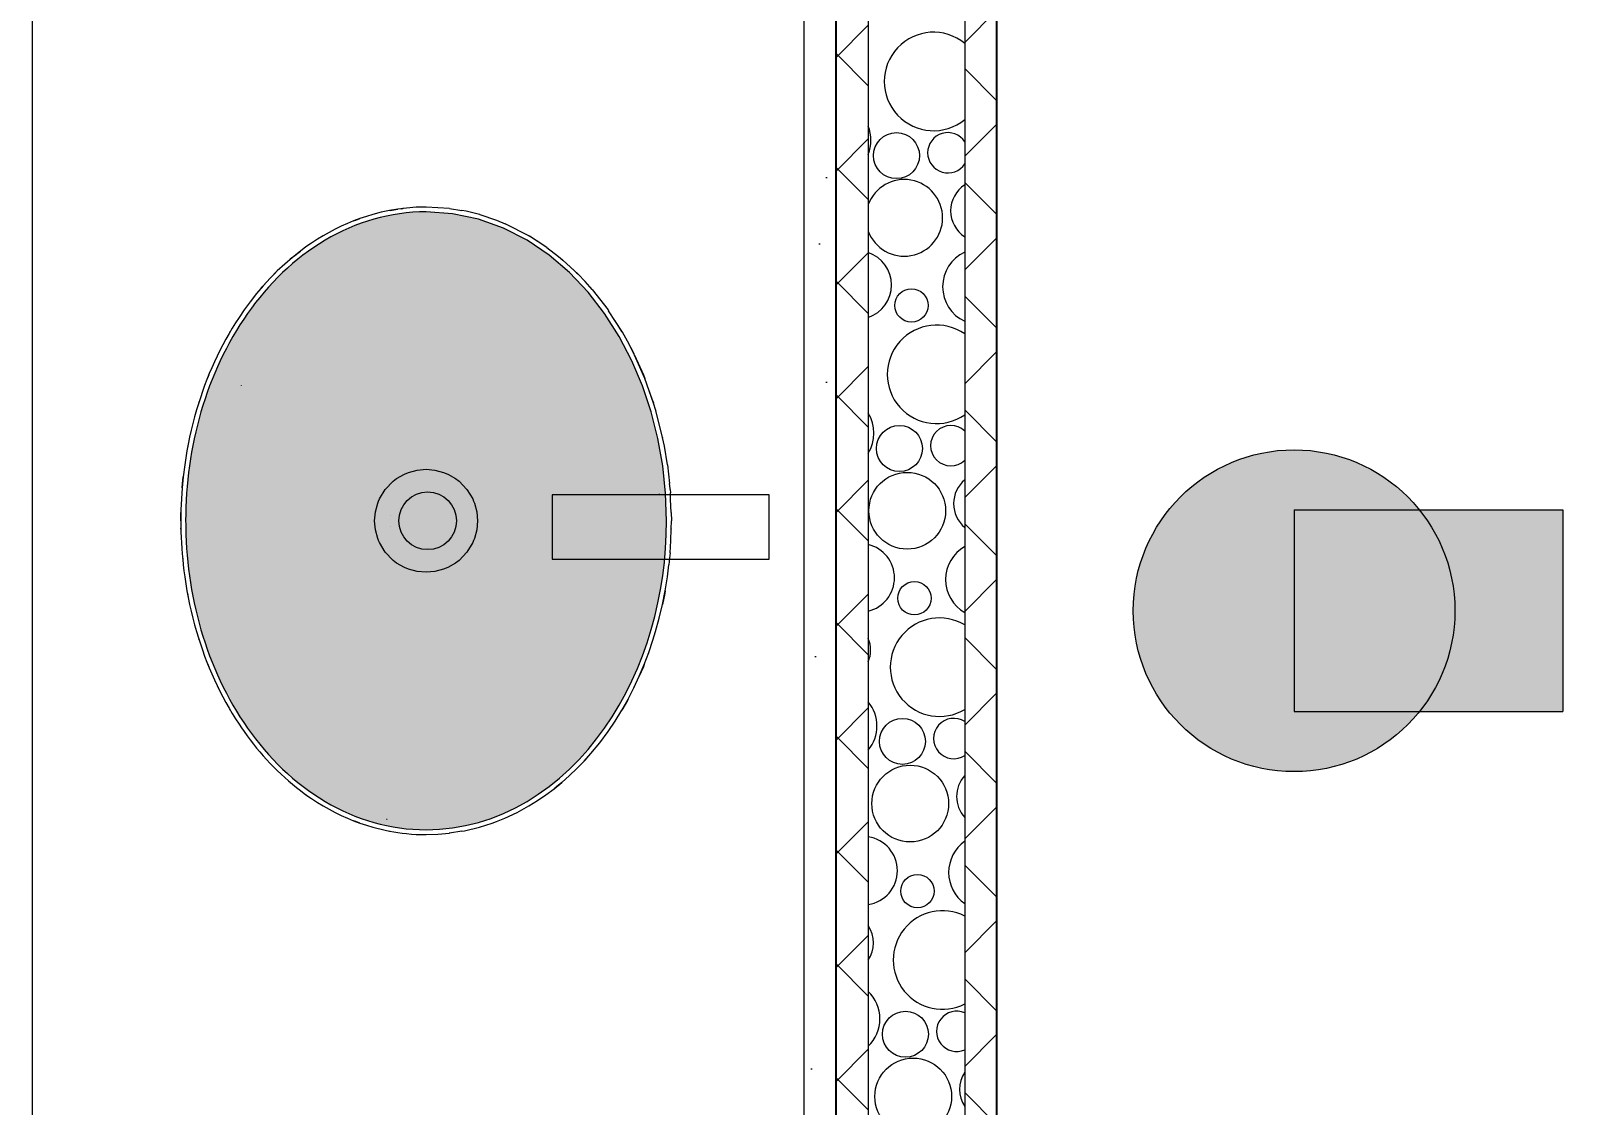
# Model space of a CAD drawing. Header units: metres. Extents: x -1783 to 21505, y -57 to 13660.
# Drawn here: x 12188.8 to 12284.9, y 12665 to 12731.7 of the extents above; entities that cross this region are included whole.
import ezdxf

# ---------------------------------------------------------------- set-up
doc = ezdxf.new("R2010")
doc.units = ezdxf.units.M
doc.header["$MEASUREMENT"] = 0
for name, color, linetype, lineweight in [('Bombeiro', 1, 'Continuous', 0), ('LOUCAS-METAIS.ARQ_Caneta_No__96', 252, 'Continuous', 0), ('PAREDE CONSTRUIR_Caneta_No__241', 7, 'Continuous', 13), ('PAREDE CONSTRUIR_Caneta_No__83', 84, 'Continuous', 0), ('PAREDE CONSTRUIR_Caneta_No__96', 252, 'Continuous', 0)]:
    doc.layers.add(name, color=color, linetype=linetype, lineweight=lineweight)
for name, color, linetype in [('cotas', 7, 'Continuous'), ('COTAS EXECUTIVO.EXEC', 7, 'Continuous'), ('PAREDE CONSTRUIR', 7, 'Continuous')]:
    doc.layers.add(name, color=color, linetype=linetype)
for name, color, linetype, lineweight, true_color in [('LOUCAS-METAIS.ARQ_Caneta_No__13', 7, 'Continuous', 0, 0xaaaaaa), ('LOUCAS-METAIS.ARQ_Caneta_No__16', 7, 'Continuous', 0, 0xc9c9c9), ('LOUCAS-METAIS.ARQ_Caneta_No__19', 7, 'Continuous', 0, 0xe9e9e9)]:
    doc.layers.add(name, color=color, linetype=linetype, lineweight=lineweight, true_color=true_color)
doc.styles.add('R80', font='romans.shx', dxfattribs={"height": 10})
doc.dimstyles.new('1-50', dxfattribs={"dimtxt": 10, "dimasz": 5, "dimexe": 10, "dimexo": 10, "dimgap": 3, "dimtad": 1, "dimdec": 1, "dimrnd": 1, "dimdsep": 46, "dimtxsty": 'R80', "dimblk": 'DOT', "dimcen": 0, "dimclrd": 252, "dimclre": 252, "dimclrt": 252, "dimadec": 0, "dimazin": 0, "dimtfac": 1, "dimtdec": 1, "dimtix": 1, "dimtmove": 2, "dimatfit": 3, "dimldrblk": 'DOT', "dimfxl": 1, "dimtolj": 1, "dimarcsym": 0})
pattern_1 = [(45, (18585.2446, 16071.2687), (-3.535534, 3.535534), []), (135, (18585.2446, 16071.2687), (3.535534, 3.535534), [])]

# ---------------------------------------------------------------- blocks, each defined once
blk = doc.blocks.new('_Dot')
at = {"color": 0, "linetype": 'ByBlock', "lineweight": -2}
blk.add_line((-0.5, 0), (-1, 0), dxfattribs=at)
at = {"color": 0, "linetype": 'ByBlock', "const_width": 0.5}
blk.add_lwpolyline([(-0.25, 0, 1), (0.25, 0, 1)], format="xyb", close=True, dxfattribs=at)
blk = doc.blocks.new('*D7198')
at = {"layer": 'COTAS EXECUTIVO.EXEC', "color": 252, "lineweight": -2, "transparency": 16777216}
for p, q in [((12086.345, 12791.299), (11880.679, 12791.299)), ((11890.679, 12786.299), (11890.679, 12608.207)), ((11890.679, 12425.893), (11890.679, 12576.493)), ((12711.345, 12420.893), (11880.679, 12420.893))]:
    blk.add_line(p, q, dxfattribs=at)
at = {"layer": 'COTAS EXECUTIVO.EXEC', "color": 252, "lineweight": -2, "transparency": 16777216, "xscale": 5, "yscale": 5, "zscale": 5}
for p, rotation in [((11890.679, 12791.299), 90), ((11890.679, 12420.893), 270)]:
    blk.add_blockref('_Dot', p, dxfattribs=dict(at, rotation=rotation))
at = {"layer": 'COTAS EXECUTIVO.EXEC', "color": 252, "transparency": 16777216, "insert": (11890.679, 12592.35), "char_height": 10, "attachment_point": 5, "rotation": 90, "style": 'R80'}
blk.add_mtext('\\A1;370', dxfattribs=at)
blk = doc.blocks.new('*D7251')
at = {"layer": 'COTAS EXECUTIVO.EXEC', "color": 252, "lineweight": -2, "transparency": 16777216}
for p, q in [((12043.841, 12821.299), (12043.841, 12855.05)), ((12238.848, 12510.893), (12238.848, 12855.05)), ((12048.841, 12845.05), (12125.802, 12845.05)), ((12233.848, 12845.05), (12156.087, 12845.05))]:
    blk.add_line(p, q, dxfattribs=at)
at = {"layer": 'COTAS EXECUTIVO.EXEC', "color": 252, "lineweight": -2, "transparency": 16777216, "xscale": 5, "yscale": 5, "zscale": 5, "rotation": 180}
blk.add_blockref('_Dot', (12043.841, 12845.05), dxfattribs=at)
at = {"layer": 'COTAS EXECUTIVO.EXEC', "color": 252, "lineweight": -2, "transparency": 16777216, "xscale": 5, "yscale": 5, "zscale": 5}
blk.add_blockref('_Dot', (12238.848, 12845.05), dxfattribs=at)
at = {"layer": 'COTAS EXECUTIVO.EXEC', "color": 252, "transparency": 16777216, "insert": (12140.944, 12845.05), "char_height": 10, "attachment_point": 5, "style": 'R80'}
blk.add_mtext('\\A1;195', dxfattribs=at)
blk = doc.blocks.new('*D7442')
at = {"layer": 'COTAS EXECUTIVO.EXEC', "color": 252, "lineweight": -2, "transparency": 16777216}
for p, q in [((11933.841, 12524.251), (11933.841, 12885.482)), ((12238.848, 12510.893), (12238.848, 12885.482)), ((11938.841, 12875.482), (12056.741, 12875.482)), ((12233.848, 12875.482), (12088.456, 12875.482))]:
    blk.add_line(p, q, dxfattribs=at)
at = {"layer": 'COTAS EXECUTIVO.EXEC', "color": 252, "lineweight": -2, "transparency": 16777216, "xscale": 5, "yscale": 5, "zscale": 5, "rotation": 180}
blk.add_blockref('_Dot', (11933.841, 12875.482), dxfattribs=at)
at = {"layer": 'COTAS EXECUTIVO.EXEC', "color": 252, "lineweight": -2, "transparency": 16777216, "xscale": 5, "yscale": 5, "zscale": 5}
blk.add_blockref('_Dot', (12238.848, 12875.482), dxfattribs=at)
at = {"layer": 'COTAS EXECUTIVO.EXEC', "color": 252, "transparency": 16777216, "insert": (12072.598, 12875.482), "char_height": 10, "attachment_point": 5, "style": 'R80'}
blk.add_mtext('\\A1;305', dxfattribs=at)
blk = doc.blocks.new('*D7443')
at = {"layer": 'COTAS EXECUTIVO.EXEC', "color": 252, "lineweight": -2, "transparency": 16777216}
for p, q in [((12238.848, 12510.893), (12238.848, 12885.482)), ((12248.848, 12505.893), (12248.848, 12885.482)), ((12233.848, 12875.482), (12228.848, 12875.482)), ((12238.848, 12875.482), (12248.848, 12875.482)), ((12253.848, 12875.482), (12258.848, 12875.482))]:
    blk.add_line(p, q, dxfattribs=at)
at = {"layer": 'COTAS EXECUTIVO.EXEC', "color": 252, "lineweight": -2, "transparency": 16777216, "xscale": 5, "yscale": 5, "zscale": 5}
blk.add_blockref('_Dot', (12238.848, 12875.482), dxfattribs=at)
at = {"layer": 'COTAS EXECUTIVO.EXEC', "color": 252, "lineweight": -2, "transparency": 16777216, "xscale": 5, "yscale": 5, "zscale": 5, "rotation": 180}
blk.add_blockref('_Dot', (12248.848, 12875.482), dxfattribs=at)
at = {"layer": 'COTAS EXECUTIVO.EXEC', "color": 252, "transparency": 16777216, "insert": (12221.127, 12875.482), "char_height": 10, "attachment_point": 5, "style": 'R80'}
blk.add_mtext('\\A1;10', dxfattribs=at)
blk = doc.blocks.new('*D7444')
at = {"layer": 'COTAS EXECUTIVO.EXEC', "color": 252, "lineweight": -2, "transparency": 16777216}
for p, q in [((12248.848, 12505.893), (12248.848, 12885.482)), ((12698.873, 12801.299), (12698.873, 12885.482)), ((12253.848, 12875.482), (12476.863, 12875.482)), ((12693.873, 12875.482), (12508.578, 12875.482))]:
    blk.add_line(p, q, dxfattribs=at)
at = {"layer": 'COTAS EXECUTIVO.EXEC', "color": 252, "lineweight": -2, "transparency": 16777216, "xscale": 5, "yscale": 5, "zscale": 5, "rotation": 180}
blk.add_blockref('_Dot', (12248.848, 12875.482), dxfattribs=at)
at = {"layer": 'COTAS EXECUTIVO.EXEC', "color": 252, "lineweight": -2, "transparency": 16777216, "xscale": 5, "yscale": 5, "zscale": 5}
blk.add_blockref('_Dot', (12698.873, 12875.482), dxfattribs=at)
at = {"layer": 'COTAS EXECUTIVO.EXEC', "color": 252, "transparency": 16777216, "insert": (12492.721, 12875.482), "char_height": 10, "attachment_point": 5, "style": 'R80'}
blk.add_mtext('\\A1;450', dxfattribs=at)
blk = doc.blocks.new('*X92')
at = {"layer": 'PAREDE CONSTRUIR_Caneta_No__96', "color": 252, "linetype": 'Continuous', "lineweight": 0}
for centre, radius in [((-63.42642, -33.47301), 0.01429), ((-63.41713, -33.56608), 0.01034), ((-63.42456, -33.655), 0.01429), ((-63.41973, -33.69368), 0.02385), ((-63.41528, -33.74808), 0.01034), ((-63.42271, -33.837), 0.01429), ((-63.41788, -33.87567), 0.02385), ((-63.41342, -33.93007), 0.01034), ((-63.42086, -34.019), 0.01429), ((-63.41602, -34.05767), 0.02385)]:
    blk.add_circle(centre, radius, dxfattribs=at)
for centre, radius, start, end in [((-63.40337, -33.42691), 0.03061, 50.66247, 309.33753), ((-63.46593, -33.46345), 0.02365, 338.21323, 21.78677), ((-63.3945, -33.47124), 0.01254, 32.81653, 327.18347), ((-63.42159, -33.51168), 0.02385, 200.2313, 159.7687), ((-63.37357, -33.50727), 0.01918, 122.83468, 237.16532), ((-63.45082, -33.55337), 0.02128, 288.78018, 71.21982), ((-63.37408, -33.55445), 0.02365, 114.7119, 245.2881), ((-63.40151, -33.60891), 0.03061, 55.01805, 304.98195), ((-63.46408, -33.64545), 0.02365, 328.23357, 31.76643), ((-63.39265, -33.65323), 0.01254, 46.16837, 313.83163), ((-63.37171, -33.68927), 0.01918, 129.70848, 230.29152), ((-63.44896, -33.73537), 0.02128, 283.58017, 76.41983), ((-63.37222, -33.73645), 0.02365, 119.76383, 240.23617), ((-63.39966, -33.7909), 0.03061, 59.15289, 300.84711), ((-63.46171, -33.78027), 0.01918, 337.73387, 22.26613), ((-63.46222, -33.82745), 0.02365, 320.5186, 39.4814), ((-63.3908, -33.83523), 0.01254, 56.99769, 303.00231), ((-63.36986, -33.87126), 0.01918, 137.35342, 222.64658), ((-63.44711, -33.91736), 0.02128, 278.49211, 81.50789), ((-63.37037, -33.91845), 0.02365, 125.08537, 234.91463), ((-63.39781, -33.9729), 0.03061, 63.1164, 296.8836), ((-63.45986, -33.96226), 0.01918, 325.9725, 34.0275), ((-63.46037, -34.00944), 0.02365, 313.90468, 46.09532), ((-63.38894, -34.01722), 0.01254, 66.62146, 293.37854), ((-63.36801, -34.05326), 0.01918, 146.32657, 213.67343)]:
    blk.add_arc(centre, radius, start, end, dxfattribs=at)
blk = doc.blocks.new('Tap 26')
at = {"layer": 'LOUCAS-METAIS.ARQ_Caneta_No__96', "color": 252, "linetype": 'Continuous', "lineweight": 0, "flags": 128}
blk.add_lwpolyline([(-0.02, -0.115), (0.02, -0.115), (0.02, 0.02), (-0.02, 0.02)], close=True, dxfattribs=at)
blk = doc.blocks.new('Cuba deca Oval 40x30(1)')
at = {"layer": 'LOUCAS-METAIS.ARQ_Caneta_No__19', "linetype": 'Continuous', "lineweight": 0, "true_color": 0x747474}
blk.add_hatch(color=8, dxfattribs=at).paths.add_polyline_path([(0.00757, 0.11996), (0.01009, 0.11211), (0.01312, 0.10444), (0.01665, 0.09697), (0.02064, 0.08971), (0.02507, 0.08271), (0.02992, 0.07595), (0.03515, 0.06947), (0.04075, 0.06328), (0.04667, 0.05737), (0.05291, 0.05176), (0.05942, 0.04646), (0.0662, 0.04146), (0.07322, 0.03676), (0.08045, 0.03238), (0.08788, 0.0283), (0.09549, 0.02453), (0.10326, 0.02107), (0.11117, 0.01792), (0.11921, 0.01507), (0.12736, 0.01253), (0.13561, 0.01029), (0.14395, 0.00835), (0.15235, 0.00671), (0.16081, 0.00537), (0.16932, 0.00433), (0.17787, 0.00359), (0.18642, 0.00315), (0.195, 0.003), (0.21214, 0.00359), (0.22919, 0.00537), (0.24606, 0.00835), (0.26264, 0.01253), (0.27883, 0.01792), (0.29451, 0.02453), (0.30955, 0.03238), (0.3238, 0.04146), (0.33709, 0.05176), (0.34926, 0.06328), (0.36008, 0.07596), (0.36936, 0.08972), (0.37688, 0.10444), (0.38243, 0.11996), (0.38584, 0.13605), (0.387, 0.15249), (0.38693, 0.15662), (0.38671, 0.16075), (0.38635, 0.16487), (0.38584, 0.16896), (0.3852, 0.17302), (0.38441, 0.17705), (0.38349, 0.18106), (0.38243, 0.18504), (0.38124, 0.18898), (0.37991, 0.19289), (0.37846, 0.19675), (0.37688, 0.20056), (0.37518, 0.20432), (0.37335, 0.20803), (0.37142, 0.21169), (0.36936, 0.21528), (0.3672, 0.21882), (0.36493, 0.22229), (0.36256, 0.2257), (0.36008, 0.22905), (0.35751, 0.23232), (0.35485, 0.23553), (0.35209, 0.23866), (0.34925, 0.24172), (0.34633, 0.24471), (0.34333, 0.24763), (0.34025, 0.25047), (0.33709, 0.25324), (0.33387, 0.25593), (0.33057, 0.25854), (0.32722, 0.26108), (0.3238, 0.26354), (0.32032, 0.26593), (0.31678, 0.26824), (0.31319, 0.27047), (0.30955, 0.27262), (0.30586, 0.2747), (0.30212, 0.2767), (0.29834, 0.27862), (0.29451, 0.28047), (0.29065, 0.28224), (0.28674, 0.28393), (0.2828, 0.28554), (0.27883, 0.28708), (0.27483, 0.28854), (0.27079, 0.28993), (0.26673, 0.29124), (0.26264, 0.29247), (0.25852, 0.29363), (0.25439, 0.29471), (0.25023, 0.29572), (0.24605, 0.29665), (0.24186, 0.29751), (0.23765, 0.29829), (0.23342, 0.29899), (0.22919, 0.29963), (0.22494, 0.30018), (0.22068, 0.30067), (0.21641, 0.30107), (0.21214, 0.30141), (0.20786, 0.30167), (0.20358, 0.30185), (0.19929, 0.30196), (0.195, 0.302), (0.19285, 0.30199), (0.1907, 0.30196), (0.18642, 0.30185), (0.18213, 0.30167), (0.17786, 0.30141), (0.17358, 0.30107), (0.16931, 0.30066), (0.16505, 0.30018), (0.1608, 0.29962), (0.15657, 0.29899), (0.15234, 0.29829), (0.14813, 0.2975), (0.14394, 0.29665), (0.13976, 0.29572), (0.1356, 0.29471), (0.13147, 0.29363), (0.12735, 0.29247), (0.12326, 0.29124), (0.1192, 0.28993), (0.11517, 0.28854), (0.11116, 0.28708), (0.10719, 0.28554), (0.10325, 0.28392), (0.09935, 0.28223), (0.09548, 0.28046), (0.09166, 0.27862), (0.08787, 0.27669), (0.08414, 0.27469), (0.08044, 0.27262), (0.0768, 0.27046), (0.07321, 0.26823), (0.06968, 0.26592), (0.0662, 0.26354), (0.06278, 0.26108), (0.05942, 0.25854), (0.05613, 0.25592), (0.0529, 0.25323), (0.04975, 0.25047), (0.04667, 0.24762), (0.04366, 0.24471), (0.04074, 0.24172), (0.0379, 0.23865), (0.03515, 0.23552), (0.03248, 0.23231), (0.02991, 0.22904), (0.02744, 0.2257), (0.02507, 0.22229), (0.0228, 0.21881), (0.02063, 0.21528), (0.01858, 0.21168), (0.01664, 0.20803), (0.01482, 0.20432), (0.01312, 0.20055), (0.01154, 0.19674), (0.01008, 0.19288), (0.00876, 0.18897), (0.00757, 0.18503), (0.00651, 0.18105), (0.00559, 0.17704), (0.0048, 0.17301), (0.00416, 0.16895), (0.00365, 0.16486), (0.00329, 0.16075), (0.00307, 0.15662), (0.003, 0.15249), (0.00307, 0.14838), (0.00329, 0.14425), (0.00416, 0.13604), (0.00559, 0.12795)])
at = {"layer": 'LOUCAS-METAIS.ARQ_Caneta_No__96', "color": 252, "linetype": 'Continuous', "lineweight": 0}
for p, q in [((0.13875, 0.29856), (0.13452, 0.29753)), ((0.143, 0.29952), (0.13875, 0.29856)), ((0.14727, 0.30039), (0.143, 0.29952)), ((0.15156, 0.30119), (0.14727, 0.30039)), ((0.1487, 0.30067), (0.14727, 0.30039)), ((0.15234, 0.29829), (0.14813, 0.2975)), ((0.15156, 0.30119), (0.1487, 0.30067)), ((0.15586, 0.30192), (0.15156, 0.30119)), ((0.15657, 0.29899), (0.15234, 0.29829)), ((0.16018, 0.30257), (0.15586, 0.30192)), ((0.1608, 0.29962), (0.15657, 0.29899)), ((0.16392, 0.30306), (0.16018, 0.30257)), ((0.16505, 0.30018), (0.1608, 0.29962)), ((0.16766, 0.3035), (0.16392, 0.30306)), ((0.16931, 0.30066), (0.16505, 0.30018)), ((0.17107, 0.30385), (0.16766, 0.3035)), ((0.17358, 0.30107), (0.16931, 0.30066)), ((0.17447, 0.30416), (0.17107, 0.30385)), ((0.17175, 0.30392), (0.17107, 0.30385)), ((0.17786, 0.30141), (0.17358, 0.30107)), ((0.17789, 0.30442), (0.17447, 0.30416)), ((0.17501, 0.3042), (0.17485, 0.30419)), ((0.17508, 0.30421), (0.17501, 0.3042)), ((0.18213, 0.30167), (0.17786, 0.30141)), ((0.1813, 0.30463), (0.17789, 0.30442)), ((0.18472, 0.30479), (0.1813, 0.30463)), ((0.18642, 0.30185), (0.18213, 0.30167)), ((0.18814, 0.30491), (0.18472, 0.30479)), ((0.1907, 0.30196), (0.18642, 0.30185)), ((0.19157, 0.30498), (0.18814, 0.30491)), ((0.18991, 0.30495), (0.18971, 0.30494)), ((0.18991, 0.30495), (0.19047, 0.30495)), ((0.19285, 0.30199), (0.1907, 0.30196)), ((0.195, 0.305), (0.19157, 0.30498)), ((0.195, 0.302), (0.19285, 0.30199)), ((0.195, 0.305), (0.20009, 0.30495)), ((0.20186, 0.30491), (0.195, 0.305)), ((0.19929, 0.30196), (0.195, 0.302)), ((0.20358, 0.30185), (0.19929, 0.30196)), ((0.20058, 0.30492), (0.20009, 0.30495)), ((0.2087, 0.30463), (0.20186, 0.30491)), ((0.20786, 0.30167), (0.20358, 0.30185)), ((0.21214, 0.30141), (0.20786, 0.30167)), ((0.21553, 0.30416), (0.2087, 0.30463)), ((0.21641, 0.30107), (0.21214, 0.30141)), ((0.21499, 0.3042), (0.2147, 0.30422)), ((0.21529, 0.30418), (0.21499, 0.3042)), ((0.21553, 0.30416), (0.21826, 0.30392)), ((0.22234, 0.3035), (0.21553, 0.30416)), ((0.22068, 0.30067), (0.21641, 0.30107)), ((0.21826, 0.30392), (0.22234, 0.3035)), ((0.22494, 0.30018), (0.22068, 0.30067)), ((0.22982, 0.30257), (0.22234, 0.3035)), ((0.22919, 0.29963), (0.22494, 0.30018)), ((0.23342, 0.29899), (0.22919, 0.29963)), ((0.23414, 0.30192), (0.22982, 0.30257)), ((0.23765, 0.29829), (0.23342, 0.29899)), ((0.23844, 0.30119), (0.23414, 0.30192)), ((0.24186, 0.29751), (0.23765, 0.29829)), ((0.2413, 0.30067), (0.23844, 0.30119)), ((0.24273, 0.30039), (0.23844, 0.30119)), ((0.24273, 0.30039), (0.2413, 0.30067)), ((0.247, 0.29952), (0.24273, 0.30039)), ((0.25125, 0.29856), (0.247, 0.29952)), ((0.25548, 0.29753), (0.25125, 0.29856)), ((0.10724, 0.28878), (0.10354, 0.2873)), ((0.11096, 0.29021), (0.10724, 0.28878)), ((0.11472, 0.29156), (0.11096, 0.29021)), ((0.11517, 0.28854), (0.11116, 0.28708)), ((0.11849, 0.29285), (0.11472, 0.29156)), ((0.1192, 0.28993), (0.11517, 0.28854)), ((0.1223, 0.29408), (0.11849, 0.29285)), ((0.12326, 0.29124), (0.1192, 0.28993)), ((0.12104, 0.29368), (0.12083, 0.2936)), ((0.12104, 0.29368), (0.12151, 0.29382)), ((0.12612, 0.29523), (0.1223, 0.29408)), ((0.12735, 0.29247), (0.12326, 0.29124)), ((0.13031, 0.29642), (0.12612, 0.29523)), ((0.13147, 0.29363), (0.12735, 0.29247)), ((0.13452, 0.29753), (0.13031, 0.29642)), ((0.1356, 0.29471), (0.13147, 0.29363)), ((0.13976, 0.29572), (0.1356, 0.29471)), ((0.14394, 0.29665), (0.13976, 0.29572)), ((0.14813, 0.2975), (0.14394, 0.29665)), ((0.24605, 0.29665), (0.24186, 0.29751)), ((0.25023, 0.29572), (0.24605, 0.29665)), ((0.25439, 0.29471), (0.25023, 0.29572)), ((0.25852, 0.29363), (0.25439, 0.29471)), ((0.25969, 0.29642), (0.25548, 0.29753)), ((0.26264, 0.29247), (0.25852, 0.29363)), ((0.26388, 0.29523), (0.25969, 0.29642)), ((0.26673, 0.29124), (0.26264, 0.29247)), ((0.2677, 0.29408), (0.26388, 0.29523)), ((0.27079, 0.28993), (0.26673, 0.29124)), ((0.27151, 0.29285), (0.2677, 0.29408)), ((0.26848, 0.29383), (0.26896, 0.29368)), ((0.26918, 0.2936), (0.26896, 0.29368)), ((0.27483, 0.28854), (0.27079, 0.28993)), ((0.27528, 0.29156), (0.27151, 0.29285)), ((0.27883, 0.28708), (0.27483, 0.28854)), ((0.27904, 0.29021), (0.27528, 0.29156)), ((0.28276, 0.28878), (0.27904, 0.29021)), ((0.28646, 0.2873), (0.28276, 0.28878)), ((0.08556, 0.27887), (0.08207, 0.27698)), ((0.08556, 0.27887), (0.08344, 0.27773)), ((0.08908, 0.28069), (0.08556, 0.27887)), ((0.09264, 0.28244), (0.08908, 0.28069)), ((0.09132, 0.2818), (0.09089, 0.28158)), ((0.09153, 0.28189), (0.09132, 0.2818)), ((0.09548, 0.28046), (0.09166, 0.27862)), ((0.09624, 0.28412), (0.09264, 0.28244)), ((0.09935, 0.28223), (0.09548, 0.28046)), ((0.09987, 0.28574), (0.09624, 0.28412)), ((0.10325, 0.28392), (0.09935, 0.28223)), ((0.10354, 0.2873), (0.09987, 0.28574)), ((0.10719, 0.28554), (0.10325, 0.28392)), ((0.10427, 0.2876), (0.10354, 0.2873)), ((0.10594, 0.28827), (0.10427, 0.2876)), ((0.10609, 0.28833), (0.10594, 0.28827)), ((0.11116, 0.28708), (0.10719, 0.28554)), ((0.2828, 0.28554), (0.27883, 0.28708)), ((0.28674, 0.28393), (0.2828, 0.28554)), ((0.28406, 0.28827), (0.28391, 0.28832)), ((0.28573, 0.2876), (0.28406, 0.28827)), ((0.28646, 0.2873), (0.28573, 0.2876)), ((0.29013, 0.28574), (0.28646, 0.2873)), ((0.29065, 0.28224), (0.28674, 0.28393)), ((0.29376, 0.28412), (0.29013, 0.28574)), ((0.29451, 0.28047), (0.29065, 0.28224)), ((0.29736, 0.28244), (0.29376, 0.28412)), ((0.29834, 0.27862), (0.29451, 0.28047)), ((0.30092, 0.28069), (0.29736, 0.28244)), ((0.29868, 0.2818), (0.29847, 0.28189)), ((0.2991, 0.28158), (0.29868, 0.2818)), ((0.30444, 0.27887), (0.30092, 0.28069)), ((0.30793, 0.27698), (0.30444, 0.27887)), ((0.30656, 0.27773), (0.30444, 0.27887)), ((0.07187, 0.27093), (0.06856, 0.26879)), ((0.07523, 0.27302), (0.07187, 0.27093)), ((0.0768, 0.27046), (0.07321, 0.26823)), ((0.07863, 0.27503), (0.07523, 0.27302)), ((0.08044, 0.27262), (0.0768, 0.27046)), ((0.07729, 0.27425), (0.07708, 0.27411)), ((0.07729, 0.27425), (0.07772, 0.2745)), ((0.08207, 0.27698), (0.07863, 0.27503)), ((0.08414, 0.27469), (0.08044, 0.27262)), ((0.08344, 0.27773), (0.08207, 0.27698)), ((0.08787, 0.27669), (0.08414, 0.27469)), ((0.09166, 0.27862), (0.08787, 0.27669)), ((0.30212, 0.2767), (0.29834, 0.27862)), ((0.30586, 0.2747), (0.30212, 0.2767)), ((0.30955, 0.27262), (0.30586, 0.2747)), ((0.30793, 0.27698), (0.30656, 0.27773)), ((0.31137, 0.27503), (0.30793, 0.27698)), ((0.31319, 0.27047), (0.30955, 0.27262)), ((0.31477, 0.27302), (0.31137, 0.27503)), ((0.31229, 0.27449), (0.31271, 0.27425)), ((0.31292, 0.27412), (0.31271, 0.27425)), ((0.31678, 0.26824), (0.31319, 0.27047)), ((0.31813, 0.27093), (0.31477, 0.27302)), ((0.32144, 0.26879), (0.31813, 0.27093)), ((0.0563, 0.2599), (0.05381, 0.2579)), ((0.05882, 0.26186), (0.0563, 0.2599)), ((0.06138, 0.26377), (0.05882, 0.26186)), ((0.06278, 0.26108), (0.05942, 0.25854)), ((0.06398, 0.26564), (0.06138, 0.26377)), ((0.0662, 0.26354), (0.06278, 0.26108)), ((0.06625, 0.26723), (0.06398, 0.26564)), ((0.06968, 0.26592), (0.0662, 0.26354)), ((0.06856, 0.26879), (0.06625, 0.26723)), ((0.07321, 0.26823), (0.06968, 0.26592)), ((0.279, 0.26735), (0.27927, 0.26724)), ((0.32032, 0.26593), (0.31678, 0.26824)), ((0.3238, 0.26354), (0.32032, 0.26593)), ((0.32602, 0.26564), (0.32144, 0.26879)), ((0.32722, 0.26108), (0.3238, 0.26354)), ((0.33118, 0.26186), (0.32602, 0.26564)), ((0.33057, 0.25854), (0.32722, 0.26108)), ((0.33619, 0.2579), (0.33118, 0.26186)), ((0.04658, 0.25164), (0.04426, 0.24947)), ((0.04625, 0.25134), (0.04658, 0.25164)), ((0.04895, 0.25377), (0.04658, 0.25164)), ((0.04975, 0.25047), (0.04667, 0.24762)), ((0.05136, 0.25586), (0.04895, 0.25377)), ((0.0529, 0.25323), (0.04975, 0.25047)), ((0.05031, 0.25496), (0.0499, 0.25459)), ((0.05031, 0.25496), (0.05044, 0.25506)), ((0.05381, 0.2579), (0.05136, 0.25586)), ((0.05613, 0.25592), (0.0529, 0.25323)), ((0.05942, 0.25854), (0.05613, 0.25592)), ((0.33387, 0.25593), (0.33057, 0.25854)), ((0.33709, 0.25324), (0.33387, 0.25593)), ((0.34105, 0.25377), (0.33619, 0.2579)), ((0.34025, 0.25047), (0.33709, 0.25324)), ((0.3392, 0.25534), (0.33969, 0.25496)), ((0.34049, 0.25425), (0.33969, 0.25496)), ((0.34333, 0.24763), (0.34025, 0.25047)), ((0.34375, 0.25134), (0.34105, 0.25377)), ((0.34574, 0.24947), (0.34105, 0.25377)), ((0.34574, 0.24947), (0.34375, 0.25134)), ((0.03542, 0.24038), (0.03332, 0.238)), ((0.03756, 0.24271), (0.03542, 0.24038)), ((0.03974, 0.24501), (0.03756, 0.24271)), ((0.04074, 0.24172), (0.0379, 0.23865)), ((0.04198, 0.24726), (0.03974, 0.24501)), ((0.04366, 0.24471), (0.04074, 0.24172)), ((0.04101, 0.24629), (0.04089, 0.24616)), ((0.04101, 0.24629), (0.04123, 0.2465)), ((0.04426, 0.24947), (0.04198, 0.24726)), ((0.04667, 0.24762), (0.04366, 0.24471)), ((0.34633, 0.24471), (0.34333, 0.24763)), ((0.35026, 0.24501), (0.34574, 0.24947)), ((0.34925, 0.24172), (0.34633, 0.24471)), ((0.3477, 0.24753), (0.34899, 0.24629)), ((0.34933, 0.24592), (0.34899, 0.24629)), ((0.35209, 0.23866), (0.34925, 0.24172)), ((0.35459, 0.24038), (0.35026, 0.24501)), ((0.35872, 0.23558), (0.35459, 0.24038)), ((0.02929, 0.23313), (0.02736, 0.23063)), ((0.03128, 0.23558), (0.02929, 0.23313)), ((0.03248, 0.23231), (0.02991, 0.22904)), ((0.03071, 0.23488), (0.03128, 0.23558)), ((0.03332, 0.238), (0.03128, 0.23558)), ((0.03243, 0.23695), (0.03204, 0.23648)), ((0.03249, 0.23702), (0.03243, 0.23695)), ((0.03515, 0.23552), (0.03248, 0.23231)), ((0.0379, 0.23865), (0.03515, 0.23552)), ((0.35485, 0.23553), (0.35209, 0.23866)), ((0.35751, 0.23232), (0.35485, 0.23553)), ((0.35757, 0.23695), (0.35709, 0.23747)), ((0.36008, 0.22905), (0.35751, 0.23232)), ((0.35843, 0.23592), (0.35757, 0.23695)), ((0.36264, 0.23063), (0.35872, 0.23558)), ((0.35872, 0.23558), (0.35929, 0.23488)), ((0.35929, 0.23488), (0.36264, 0.23063)), ((0.02238, 0.22366), (0.02005, 0.22008)), ((0.02481, 0.22718), (0.02238, 0.22366)), ((0.02507, 0.22229), (0.0228, 0.21881)), ((0.02468, 0.22699), (0.02466, 0.22696)), ((0.02468, 0.22699), (0.02469, 0.227)), ((0.02736, 0.23063), (0.02481, 0.22718)), ((0.02744, 0.2257), (0.02507, 0.22229)), ((0.02991, 0.22904), (0.02744, 0.2257)), ((0.36256, 0.2257), (0.36008, 0.22905)), ((0.36493, 0.22229), (0.36256, 0.2257)), ((0.36519, 0.22718), (0.36264, 0.23063)), ((0.3672, 0.21882), (0.36493, 0.22229)), ((0.36762, 0.22366), (0.36519, 0.22718)), ((0.36995, 0.22008), (0.36762, 0.22366)), ((0.01575, 0.21276), (0.01379, 0.20904)), ((0.01783, 0.21643), (0.01575, 0.21276)), ((0.01858, 0.21168), (0.01664, 0.20803)), ((0.02005, 0.22008), (0.01783, 0.21643)), ((0.02063, 0.21528), (0.01858, 0.21168)), ((0.0228, 0.21881), (0.02063, 0.21528)), ((0.36936, 0.21528), (0.3672, 0.21882)), ((0.37142, 0.21169), (0.36936, 0.21528)), ((0.37217, 0.21643), (0.36995, 0.22008)), ((0.37335, 0.20803), (0.37142, 0.21169)), ((0.37425, 0.21276), (0.37217, 0.21643)), ((0.37621, 0.20904), (0.37425, 0.21276)), ((0.01195, 0.20526), (0.01023, 0.20143)), ((0.01379, 0.20904), (0.01195, 0.20526)), ((0.01482, 0.20432), (0.01312, 0.20055)), ((0.01664, 0.20803), (0.01482, 0.20432)), ((0.37518, 0.20432), (0.37335, 0.20803)), ((0.37688, 0.20056), (0.37518, 0.20432)), ((0.37805, 0.20526), (0.37621, 0.20904)), ((0.37977, 0.20143), (0.37805, 0.20526)), ((0.00716, 0.19361), (0.00582, 0.18964)), ((0.00863, 0.19754), (0.00716, 0.19361)), ((0.00716, 0.19361), (0.00813, 0.19624)), ((0.00813, 0.19624), (0.00863, 0.19754)), ((0.01023, 0.20143), (0.00863, 0.19754)), ((0.01008, 0.19288), (0.00876, 0.18897)), ((0.01154, 0.19674), (0.01008, 0.19288)), ((0.01312, 0.20055), (0.01154, 0.19674)), ((0.37846, 0.19675), (0.37688, 0.20056)), ((0.37991, 0.19289), (0.37846, 0.19675)), ((0.38137, 0.19754), (0.37977, 0.20143)), ((0.38124, 0.18898), (0.37991, 0.19289)), ((0.38137, 0.19754), (0.38187, 0.19624)), ((0.38284, 0.19361), (0.38137, 0.19754)), ((0.38187, 0.19624), (0.38284, 0.19361)), ((0.38418, 0.18964), (0.38284, 0.19361)), ((0.00392, 0.18305), (0.00328, 0.18046)), ((0.00462, 0.18563), (0.00392, 0.18305)), ((0.00582, 0.18964), (0.00462, 0.18563)), ((0.00757, 0.18503), (0.00651, 0.18105)), ((0.00876, 0.18897), (0.00757, 0.18503)), ((0.18401, 0.18255), (0.18937, 0.184)), ((0.18937, 0.184), (0.195, 0.1845)), ((0.195, 0.1845), (0.20063, 0.184)), ((0.20063, 0.184), (0.20599, 0.18255)), ((0.38243, 0.18504), (0.38124, 0.18898)), ((0.38349, 0.18106), (0.38243, 0.18504)), ((0.38538, 0.18563), (0.38418, 0.18964)), ((0.38672, 0.18046), (0.38538, 0.18563)), ((0.00216, 0.17524), (0.00169, 0.17261)), ((0.00216, 0.17524), (0.00207, 0.17477)), ((0.00269, 0.17785), (0.00216, 0.17524)), ((0.00328, 0.18046), (0.00269, 0.17785)), ((0.00559, 0.17704), (0.0048, 0.17301)), ((0.00651, 0.18105), (0.00559, 0.17704)), ((0.00956, 0.17708), (0.00949, 0.17675)), ((0.17044, 0.17301), (0.17548, 0.17785)), ((0.17548, 0.17785), (0.18144, 0.18149)), ((0.18144, 0.18149), (0.18272, 0.18205)), ((0.18272, 0.18205), (0.18401, 0.18255)), ((0.19148, 0.17472), (0.19154, 0.17473)), ((0.19846, 0.17473), (0.19852, 0.17472)), ((0.20599, 0.18255), (0.20728, 0.18205)), ((0.20728, 0.18205), (0.20856, 0.18149)), ((0.20856, 0.18149), (0.21452, 0.17785)), ((0.21452, 0.17785), (0.21956, 0.17301)), ((0.38441, 0.17705), (0.38349, 0.18106)), ((0.3852, 0.17302), (0.38441, 0.17705)), ((0.38784, 0.17524), (0.38672, 0.18046)), ((0.38793, 0.17477), (0.38784, 0.17524)), ((0.38873, 0.16997), (0.38784, 0.17524)), ((0.38793, 0.17477), (0.38873, 0.16997)), ((0.00061, 0.16465), (0.00035, 0.16162)), ((0.00091, 0.16732), (0.00061, 0.16465)), ((0.00087, 0.16699), (0.00089, 0.16706)), ((0.00087, 0.16693), (0.00087, 0.16699)), ((0.00127, 0.16997), (0.00091, 0.16732)), ((0.00169, 0.17261), (0.00127, 0.16997)), ((0.00365, 0.16486), (0.00329, 0.16075)), ((0.00416, 0.16895), (0.00365, 0.16486)), ((0.0048, 0.17301), (0.00416, 0.16895)), ((0.16491, 0.16339), (0.16597, 0.16595)), ((0.16597, 0.16595), (0.16875, 0.1708)), ((0.16875, 0.1708), (0.17044, 0.17301)), ((0.21956, 0.17301), (0.22125, 0.1708)), ((0.22125, 0.1708), (0.22403, 0.16595)), ((0.22403, 0.16595), (0.22509, 0.16339)), ((0.38584, 0.16896), (0.3852, 0.17302)), ((0.38635, 0.16487), (0.38584, 0.16896)), ((0.38671, 0.16075), (0.38635, 0.16487)), ((0.38939, 0.16465), (0.38873, 0.16997)), ((0.38898, 0.16794), (0.38913, 0.16699)), ((0.38915, 0.16653), (0.38913, 0.16699)), ((0.38985, 0.15857), (0.38939, 0.16465)), ((0.00004, 0.15553), (0, 0.15249)), ((0.00015, 0.15857), (0.00004, 0.15553)), ((0.00035, 0.16162), (0.00015, 0.15857)), ((0.00307, 0.15662), (0.003, 0.15249)), ((0.00329, 0.16075), (0.00307, 0.15662)), ((0.163, 0.1525), (0.16348, 0.15801)), ((0.16348, 0.15801), (0.16491, 0.16339)), ((0.22509, 0.16339), (0.22652, 0.15801)), ((0.22652, 0.15801), (0.227, 0.1525)), ((0.38693, 0.15662), (0.38671, 0.16075)), ((0.387, 0.15249), (0.38693, 0.15662)), ((0.39, 0.15249), (0.38985, 0.15857)), ((0, 0.15249), (0.00022, 0.14523)), ((0.00022, 0.14523), (0.00088, 0.13796)), ((0.003, 0.15249), (0.00307, 0.14838)), ((0.00307, 0.14838), (0.00329, 0.14425)), ((0.00329, 0.14425), (0.00416, 0.13604)), ((0.16348, 0.14699), (0.163, 0.1525)), ((0.16491, 0.14161), (0.16348, 0.14699)), ((0.22652, 0.14699), (0.22509, 0.14161)), ((0.227, 0.1525), (0.22652, 0.14699)), ((0.38584, 0.13605), (0.387, 0.15249)), ((0.38911, 0.13791), (0.39, 0.15249)), ((0.00087, 0.13801), (0.00087, 0.13806)), ((0.00088, 0.13799), (0.00087, 0.13801)), ((0.00207, 0.13023), (0.00088, 0.13796)), ((0.00416, 0.13604), (0.00559, 0.12795)), ((0.16597, 0.13905), (0.16491, 0.14161)), ((0.16875, 0.1342), (0.16597, 0.13905)), ((0.22403, 0.13905), (0.22125, 0.1342)), ((0.22509, 0.14161), (0.22403, 0.13905)), ((0.38243, 0.11996), (0.38584, 0.13605)), ((0.38911, 0.13791), (0.38793, 0.13023)), ((0.38913, 0.13801), (0.38912, 0.13796)), ((0.00207, 0.13023), (0.00239, 0.12859)), ((0.00239, 0.12859), (0.00462, 0.11937)), ((0.00559, 0.12795), (0.00757, 0.11996)), ((0.17044, 0.13199), (0.16875, 0.1342)), ((0.17548, 0.12715), (0.17044, 0.13199)), ((0.18144, 0.12351), (0.17548, 0.12715)), ((0.21452, 0.12715), (0.20856, 0.12351)), ((0.21956, 0.13199), (0.21452, 0.12715)), ((0.22125, 0.1342), (0.21956, 0.13199)), ((0.38538, 0.11937), (0.38738, 0.1275)), ((0.38738, 0.1275), (0.38793, 0.13023)), ((0.00462, 0.11937), (0.00716, 0.11139)), ((0.00757, 0.11996), (0.01009, 0.11211)), ((0.18272, 0.12295), (0.18144, 0.12351)), ((0.18401, 0.12244), (0.18272, 0.12295)), ((0.18937, 0.121), (0.18401, 0.12244)), ((0.195, 0.1205), (0.18937, 0.121)), ((0.20063, 0.121), (0.195, 0.1205)), ((0.20599, 0.12244), (0.20063, 0.121)), ((0.20728, 0.12295), (0.20599, 0.12244)), ((0.20856, 0.12351), (0.20728, 0.12295)), ((0.37688, 0.10444), (0.38243, 0.11996)), ((0.38532, 0.11914), (0.38187, 0.10876)), ((0.38532, 0.11914), (0.38538, 0.11937)), ((0.00716, 0.11139), (0.00813, 0.10876)), ((0.00813, 0.10876), (0.01023, 0.10357)), ((0.01009, 0.11211), (0.01312, 0.10444)), ((0.38187, 0.10876), (0.37964, 0.10326)), ((0.01023, 0.10357), (0.01379, 0.09596)), ((0.01312, 0.10444), (0.01665, 0.09697)), ((0.01665, 0.09697), (0.02064, 0.08971)), ((0.36936, 0.08972), (0.37688, 0.10444)), ((0.37195, 0.08819), (0.37964, 0.10326)), ((0.37217, 0.08857), (0.37964, 0.10326)), ((0.37977, 0.10357), (0.37973, 0.1035)), ((0.01379, 0.09596), (0.01783, 0.08857)), ((0.01783, 0.08857), (0.02113, 0.08322)), ((0.02064, 0.08971), (0.02507, 0.08271)), ((0.36008, 0.07596), (0.36936, 0.08972)), ((0.36495, 0.07749), (0.37195, 0.08819)), ((0.37217, 0.08857), (0.37195, 0.08819)), ((0.02113, 0.08322), (0.02468, 0.07801)), ((0.02466, 0.07803), (0.02468, 0.07801)), ((0.0247, 0.07798), (0.02468, 0.07801)), ((0.02468, 0.07801), (0.02845, 0.07295)), ((0.02507, 0.08271), (0.02992, 0.07595)), ((0.36495, 0.07749), (0.35929, 0.07012)), ((0.36532, 0.07801), (0.3651, 0.07772)), ((0.36532, 0.07801), (0.36921, 0.084)), ((0.02845, 0.07295), (0.03244, 0.06804)), ((0.03071, 0.07012), (0.02845, 0.07295)), ((0.02992, 0.07595), (0.03515, 0.06947)), ((0.03244, 0.06804), (0.03071, 0.07012)), ((0.03244, 0.06804), (0.03663, 0.06329)), ((0.03515, 0.06947), (0.04075, 0.06328)), ((0.34824, 0.05796), (0.35701, 0.0674)), ((0.34926, 0.06328), (0.36008, 0.07596)), ((0.35929, 0.07012), (0.35701, 0.0674)), ((0.35747, 0.06794), (0.35757, 0.06805)), ((0.03663, 0.06329), (0.04101, 0.0587)), ((0.04075, 0.06328), (0.04667, 0.05737)), ((0.04101, 0.0587), (0.04558, 0.05428)), ((0.33709, 0.05176), (0.34926, 0.06328)), ((0.34375, 0.05366), (0.34824, 0.05796)), ((0.34899, 0.05871), (0.34849, 0.05823)), ((0.34899, 0.05871), (0.35338, 0.06349)), ((0.04558, 0.05428), (0.04625, 0.05366)), ((0.04558, 0.05428), (0.05032, 0.05003)), ((0.04625, 0.05366), (0.05032, 0.05003)), ((0.04667, 0.05737), (0.05291, 0.05176)), ((0.05033, 0.05002), (0.05031, 0.05004)), ((0.05032, 0.05003), (0.05701, 0.04453)), ((0.05291, 0.05176), (0.05942, 0.04646)), ((0.3238, 0.04146), (0.33709, 0.05176)), ((0.33873, 0.04921), (0.32602, 0.03936)), ((0.33873, 0.04921), (0.34375, 0.05366)), ((0.33969, 0.05004), (0.33942, 0.04983)), ((0.05701, 0.04453), (0.06398, 0.03936)), ((0.05942, 0.04646), (0.0662, 0.04146)), ((0.06398, 0.03936), (0.07051, 0.03494)), ((0.0662, 0.04146), (0.07322, 0.03676)), ((0.30955, 0.03238), (0.3238, 0.04146)), ((0.31214, 0.03041), (0.32552, 0.039)), ((0.32602, 0.03936), (0.32552, 0.039)), ((0.07051, 0.03494), (0.07723, 0.03078)), ((0.07322, 0.03676), (0.08045, 0.03238)), ((0.07723, 0.03078), (0.08412, 0.0269)), ((0.08344, 0.02726), (0.07723, 0.03078)), ((0.07727, 0.03076), (0.07729, 0.03075)), ((0.08045, 0.03238), (0.08788, 0.0283)), ((0.29451, 0.02453), (0.30955, 0.03238)), ((0.30656, 0.02726), (0.31214, 0.03041)), ((0.31271, 0.03075), (0.31231, 0.03052)), ((0.31271, 0.03075), (0.31927, 0.03499)), ((0.08412, 0.0269), (0.08344, 0.02726)), ((0.08412, 0.0269), (0.09118, 0.02327)), ((0.08788, 0.0283), (0.09549, 0.02453)), ((0.09118, 0.02327), (0.09838, 0.01991)), ((0.09124, 0.02324), (0.09132, 0.0232)), ((0.09132, 0.0232), (0.09148, 0.02313)), ((0.09549, 0.02453), (0.10326, 0.02107)), ((0.10427, 0.0174), (0.09838, 0.01991)), ((0.09838, 0.01991), (0.10572, 0.01682)), ((0.10326, 0.02107), (0.11117, 0.01792)), ((0.27883, 0.01792), (0.29451, 0.02453)), ((0.28336, 0.01645), (0.29804, 0.02289)), ((0.29804, 0.02289), (0.28573, 0.0174)), ((0.29804, 0.02289), (0.30656, 0.02726)), ((0.29844, 0.0231), (0.29868, 0.0232)), ((0.29868, 0.0232), (0.30656, 0.02726)), ((0.10572, 0.01682), (0.10427, 0.0174)), ((0.10572, 0.01682), (0.11318, 0.01398)), ((0.10577, 0.0168), (0.10594, 0.01673)), ((0.10594, 0.01673), (0.10613, 0.01666)), ((0.11117, 0.01792), (0.11921, 0.01507)), ((0.11318, 0.01398), (0.12074, 0.01142)), ((0.11921, 0.01507), (0.12736, 0.01253)), ((0.12074, 0.01142), (0.12612, 0.00976)), ((0.12096, 0.01135), (0.12104, 0.01132)), ((0.12612, 0.00976), (0.13452, 0.00747)), ((0.12736, 0.01253), (0.13561, 0.01029)), ((0.13561, 0.01029), (0.14395, 0.00835)), ((0.24606, 0.00835), (0.26264, 0.01253)), ((0.24679, 0.00544), (0.26348, 0.00965)), ((0.26264, 0.01253), (0.27883, 0.01792)), ((0.26348, 0.00965), (0.26819, 0.01108)), ((0.26388, 0.00976), (0.26348, 0.00965)), ((0.26819, 0.01108), (0.28336, 0.01645)), ((0.26896, 0.01132), (0.26835, 0.01113)), ((0.26896, 0.01132), (0.27632, 0.01396)), ((0.28573, 0.0174), (0.28336, 0.01645)), ((0.284, 0.01671), (0.28406, 0.01673)), ((0.13452, 0.00747), (0.143, 0.00548)), ((0.1487, 0.00433), (0.143, 0.00548)), ((0.143, 0.00548), (0.15156, 0.0038)), ((0.14395, 0.00835), (0.15235, 0.00671)), ((0.15156, 0.0038), (0.1487, 0.00433)), ((0.15156, 0.0038), (0.16018, 0.00243)), ((0.15235, 0.00671), (0.16081, 0.00537)), ((0.16018, 0.00243), (0.16761, 0.0015)), ((0.16081, 0.00537), (0.16932, 0.00433)), ((0.17175, 0.00108), (0.16761, 0.0015)), ((0.16932, 0.00433), (0.17787, 0.00359)), ((0.17507, 0.00079), (0.17175, 0.00108)), ((0.17501, 0.0008), (0.17502, 0.0008)), ((0.17503, 0.0008), (0.17507, 0.00079)), ((0.17507, 0.00079), (0.18255, 0.00031)), ((0.17787, 0.00359), (0.18642, 0.00315)), ((0.18255, 0.00031), (0.19003, 0.00005)), ((0.18642, 0.00315), (0.195, 0.003)), ((0.18983, 0.00006), (0.18991, 0.00005)), ((0.18996, 0.00005), (0.18991, 0.00005)), ((0.19003, 0.00005), (0.195, 0)), ((0.195, 0.003), (0.21214, 0.00359)), ((0.20009, 0.00005), (0.195, 0)), ((0.20009, 0.00005), (0.20832, 0.00046)), ((0.20832, 0.00046), (0.21245, 0.00061)), ((0.21162, 0.00744), (0.21172, 0.00745)), ((0.21214, 0.00359), (0.22919, 0.00537)), ((0.21445, 0.00077), (0.21245, 0.00061)), ((0.21445, 0.00077), (0.21499, 0.0008)), ((0.21499, 0.0008), (0.21826, 0.00108)), ((0.22982, 0.00243), (0.21826, 0.00108)), ((0.22919, 0.00537), (0.24606, 0.00835)), ((0.22982, 0.00243), (0.2413, 0.00433)), ((0.2413, 0.00433), (0.24679, 0.00544)), ((0.247, 0.00548), (0.24686, 0.00546)), ((0.247, 0.00548), (0.25203, 0.00676))]:
    blk.add_line(p, q, dxfattribs=at)
blk.add_circle((0.195, 0.15153), 0.01791, dxfattribs=at)

msp = doc.modelspace()

# ---------------------------------------------------------------- hatches: boundary and pattern name
at = {"layer": 'Bombeiro'}
h = msp.add_hatch(color=256, dxfattribs=at)
h.paths.add_polyline_path([(12341.236, 12689.422), (12349.045, 12689.422), (12349.045, 12684.915), (12359.124, 12684.915), (12364.113, 12695.687), (12359.124, 12706.46), (12349.045, 12706.46), (12349.045, 12701.953), (12341.236, 12701.953)])
h.paths.add_polyline_path([(12322.758, 12701.953), (12322.758, 12689.422), (12339.476, 12689.422), (12339.476, 12701.953)])
h.paths.add_polyline_path([(12304.281, 12689.422), (12320.999, 12689.422), (12320.999, 12701.953), (12304.281, 12701.953)])
h.paths.add_polyline_path([(12302.521, 12689.422), (12302.521, 12701.953), (12285.803, 12701.953), (12285.803, 12689.422)])
h.paths.add_polyline_path([(12284.043, 12689.422), (12284.043, 12701.953), (12267.326, 12701.953), (12267.326, 12689.422)])
h = msp.add_hatch(color=256, dxfattribs=at)
h.dxf.hatch_style = 1
h.paths.add_polyline_path([(12257.326, 12695.687, 1), (12277.326, 12695.687, 1)])
at = {"layer": 'cotas'}
h = msp.add_hatch(color=7, dxfattribs=at)
h.dxf.hatch_style = 1
h.paths.add_polyline_path([(21504.961, 13659.963), (10304.961, 13659.963), (10304.961, 5739.963), (21504.961, 5739.963)])
h.paths.add_polyline_path([(10571.627, 13593.296), (21371.627, 13593.296), (21371.627, 5806.63), (10571.627, 5806.63)], flags=16)
at = {"layer": 'LOUCAS-METAIS.ARQ_Caneta_No__16', "linetype": 'Continuous', "lineweight": 0, "true_color": 0xc9c9c9}
h = msp.add_hatch(dxfattribs=at)
h.set_pattern_fill('HAIE_OD_LEGENDA_0006', color=9, scale=100, style=0, pattern_type=2)
h.set_pattern_definition([(45, (18585.245, 16091.269), (-6.363961, 6.363961), [0, -6, 0, -9]), (110, (18605.245, 16091.269), (8.457234, 3.078181), [0, -4.4, 0, -7.6])])
h.paths.add_polyline_path([(12236.848, 12789.299), (12236.848, 12611.299), (12238.848, 12611.299), (12238.848, 12789.299)])
at = {"layer": 'PAREDE CONSTRUIR_Caneta_No__83', "linetype": 'Continuous', "lineweight": 0}
h = msp.add_hatch(dxfattribs=at)
h.set_pattern_fill('PLACOMUR_0006', color=84, scale=100, style=0, pattern_type=2)
h.set_pattern_definition(pattern_1)
h.paths.add_polyline_path([(12238.848, 12791.299), (12238.848, 12580.893), (12240.848, 12580.893), (12240.848, 12791.299)])
h = msp.add_hatch(dxfattribs=at)
h.set_pattern_fill('PLACOMUR_0006', color=84, scale=100, style=0, pattern_type=2)
h.set_pattern_definition(pattern_1)
h.paths.add_polyline_path([(12246.848, 12791.299), (12246.848, 12580.893), (12248.848, 12580.893), (12248.848, 12791.299)])

# ---------------------------------------------------------------- linework, layer by layer
at = {"layer": 'Bombeiro'}
for p, q in [((12267.326, 12701.953), (12284.043, 12701.953)), ((12267.326, 12701.953), (12267.326, 12689.422)), ((12284.043, 12701.953), (12284.043, 12689.422)), ((12267.326, 12689.422), (12284.043, 12689.422))]:
    msp.add_line(p, q, dxfattribs=at)
msp.add_circle((12267.326, 12695.687), 10, dxfattribs=at)
at = {"layer": 'COTAS EXECUTIVO.EXEC', "flags": 128}
msp.add_lwpolyline([(12238.848, 12790.899), (11953.841, 12790.899), (11953.841, 12420.893), (12238.848, 12420.893)], close=True, dxfattribs=at)
at = {"layer": 'LOUCAS-METAIS.ARQ_Caneta_No__13', "color": 253, "linetype": 'Continuous', "lineweight": 0, "true_color": 0xaaaaaa, "flags": 128}
for points in [[(12188.848, 12789.299), (12188.848, 12611.299)], [(12236.848, 12789.299), (12236.848, 12611.299)], [(12238.848, 12789.299), (12238.848, 12611.299)]]:
    msp.add_lwpolyline(points, dxfattribs=at)
at = {"layer": 'PAREDE CONSTRUIR_Caneta_No__241', "color": 7, "linetype": 'Continuous', "lineweight": 13}
for p, q in [((12240.848, 12791.299), (12240.848, 12580.893)), ((12246.848, 12791.299), (12246.848, 12580.893))]:
    msp.add_line(p, q, dxfattribs=at)
at = {"layer": 'PAREDE CONSTRUIR_Caneta_No__241', "color": 7, "linetype": 'Continuous', "lineweight": 13, "flags": 128}
for points in [[(12238.848, 12791.299), (12238.848, 12580.893)], [(12248.848, 12580.893), (12248.848, 12791.299)]]:
    msp.add_lwpolyline(points, dxfattribs=at)

# ---------------------------------------------------------------- block references
at = {"layer": 'LOUCAS-METAIS.ARQ_Caneta_No__96', "color": 252, "linetype": 'Continuous', "lineweight": 0, "xscale": 100, "yscale": 100, "zscale": 100}
for name, p, rotation in [('Cuba deca Oval 40x30(1)', (12228.603, 12681.775), 90), ('Tap 26', (12232.685, 12700.899), 270)]:
    msp.add_blockref(name, p, dxfattribs=dict(at, rotation=rotation))
at = {"layer": 'PAREDE CONSTRUIR', "color": 7, "lineweight": 13, "xscale": 100, "yscale": 100, "zscale": 100}
msp.add_blockref('*X92', (18585.245, 16071.269), dxfattribs=at)

# ---------------------------------------------------------------- dimensions: what is measured, and where the dimension line sits
at = {"layer": 'COTAS EXECUTIVO.EXEC'}
for base, p1, p2, picture, middle in [((12238.848, 12875.482), (11933.841, 12514.251), (12238.848, 12500.893), '*D7442', (12072.598, 12875.482)), ((12248.848, 12875.482), (12238.848, 12500.893), (12248.848, 12495.893), '*D7443', (12221.127, 12875.482)), ((12698.873, 12875.482), (12248.848, 12495.893), (12698.873, 12791.299), '*D7444', (12492.721, 12875.482)), ((12238.848, 12845.05), (12043.841, 12811.299), (12238.848, 12500.893), '*D7251', (12140.944, 12845.05))]:
    dim = msp.add_linear_dim(base=base, p1=p1, p2=p2, dimstyle='1-50', dxfattribs=at)
    dim.commit()
    dim.dimension.update_dxf_attribs({"geometry": picture, "text_midpoint": middle, "dimtype": 160})
dim = msp.add_linear_dim(base=(11890.679, 12791.299), p1=(12721.345, 12420.893), p2=(12096.345, 12791.299), angle=90, dimstyle='1-50', dxfattribs=at)
dim.commit()
dim.dimension.update_dxf_attribs({"geometry": '*D7198', "text_midpoint": (11890.679, 12592.35), "dimtype": 160})

doc.saveas('drawing.dxf')
